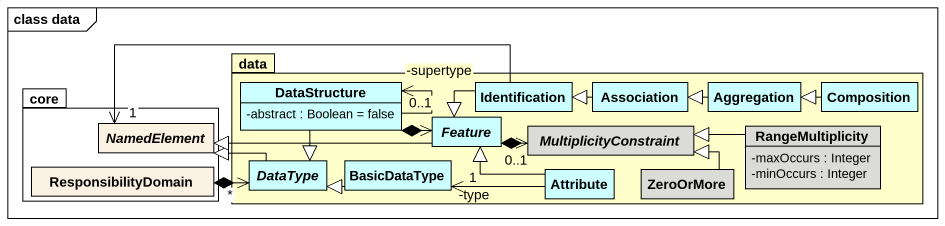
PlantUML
@startuml
mainframe class data
hide circle
hide empty members
skinparam classAttributeIconSize 0
package data #FFFFCC {
  class DataStructure #CCFFFF {
    -abstract : Boolean = false
  }
  class Identification #CCFFFF
  class Association #CCFFFF
  class Aggregation #CCFFFF
  class Composition #CCFFFF
  abstract class DataType #CCFFFF
  class BasicDataType #CCFFFF
  abstract class Feature #CCFFFF
  abstract class MultiplicityConstraint #DBDBD7
  class Attribute #CCFFFF
  class ZeroOrMore #DBDBD7
  class RangeMultiplicity #DBDBD7 {
    -maxOccurs : Integer
    -minOccurs : Integer
  }
}
package core {
  class ResponsibilityDomain
  abstract class NamedElement
}
DataStructure --> "-supertype\n0..1" DataStructure
DataStructure --|> DataType
DataStructure *-right-> "*" Feature
Identification -left-> "1" NamedElement
Identification --|> Feature
Association -left-|> Identification
Aggregation -left-|> Association
Composition -left-|> Aggregation
ResponsibilityDomain *-right-> "*" DataType
DataType -left-|> NamedElement
BasicDataType -left-|> DataType
Feature -left-|> NamedElement
Feature *-right-> "0..1" MultiplicityConstraint
Attribute -left-> "-type\n1" BasicDataType
Attribute -left-|> Feature
ZeroOrMore -left-|> MultiplicityConstraint
RangeMultiplicity -left-|> MultiplicityConstraint
@enduml
